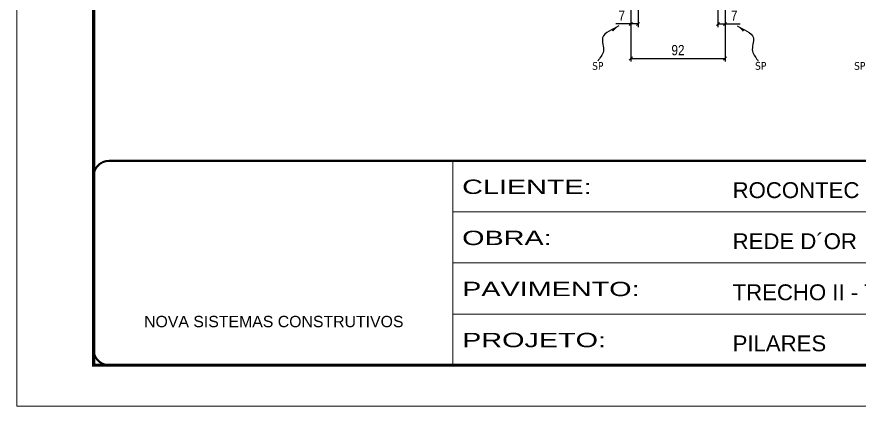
# Model space of a CAD drawing. Extents: x 1945 to 10875, y -3405 to 3369.
# Drawn here: x 1945 to 2767, y -3405 to -3025 of the extents above; entities that cross this region are included whole.
import ezdxf

# ---------------------------------------------------------------- set-up
doc = ezdxf.new("R2010")
doc.units = 0
doc.linetypes.add('CONTINUO', pattern=[0])
doc.linetypes.add('DASHED', pattern=[0.75, 0.5, -0.25])
doc.layers.add('COTA', color=241, linetype='Continuous')
doc.layers.add('texto', color=7, linetype='Continuous')
doc.layers.add('Folhas', color=255, linetype='Continuous', lineweight=9)
doc.layers.add('SARRAFO DE PRESSAO', color=251, linetype='DASHED', lineweight=9)
doc.styles.add('ARIAL', font='arial.ttf')
doc.styles.add('COTA TECNICA', font='techl___.ttf', dxfattribs={"height": 10})
doc.styles.add('COTA TECNICA-50', font='techl___.ttf', dxfattribs={"height": 10})
doc.styles.get("Standard").update_dxf_attribs({"font": 'arial.ttf'})
doc.styles.add('Tecnologia', font='')
doc.styles.get('Tecnologia').set_extended_font_data('Forgotten Futurist')
doc.dimstyles.new('COTA PAINEL-50', dxfattribs={"dimtxt": 10, "dimasz": 3, "dimexe": 3, "dimexo": 3, "dimgap": 3, "dimtad": 1, "dimdec": 1, "dimzin": 12, "dimdsep": 46, "dimtxsty": 'COTA TECNICA-50', "dimblk1": 'OBLIQUE', "dimblk2": 'OBLIQUE', "dimsah": 1, "dimcen": 0.9, "dimclrd": 4, "dimclre": 4, "dimclrt": 240, "dimadec": 1, "dimazin": 3, "dimtfac": 1, "dimtdec": 1, "dimtmove": 0, "dimatfit": 3, "dimfxl": 1, "dimtolj": 1, "dimtzin": 12, "dimarcsym": 0})
doc.dimstyles.new('PAINEL', dxfattribs={"dimtxt": 10, "dimasz": 3, "dimexe": 3, "dimexo": 3, "dimgap": 3, "dimtad": 1, "dimdec": 1, "dimzin": 12, "dimdsep": 46, "dimtxsty": 'COTA TECNICA', "dimblk1": 'OBLIQUE', "dimblk2": 'OBLIQUE', "dimsah": 1, "dimcen": 0.9, "dimclrd": 4, "dimclre": 4, "dimclrt": 240, "dimadec": 1, "dimazin": 3, "dimtfac": 1, "dimtdec": 1, "dimtmove": 0, "dimatfit": 3, "dimfxl": 1, "dimtolj": 1, "dimtzin": 12, "dimarcsym": 0})
doc.dimstyles.get("Standard").update_dxf_attribs({"dimtxt": 0.18, "dimasz": 0.18, "dimexe": 0.18, "dimexo": 0.0625, "dimgap": 0.09, "dimtad": 0, "dimtih": 1, "dimtoh": 1, "dimdec": 4, "dimzin": 0, "dimdsep": 46, "dimtxsty": 'Standard', "dimcen": 0.09, "dimadec": 0, "dimazin": 0, "dimtfac": 1, "dimtdec": 4, "dimtofl": 0, "dimtmove": 0, "dimatfit": 3, "dimfxl": 1, "dimtolj": 1, "dimtzin": 0, "dimarcsym": 0})

# ---------------------------------------------------------------- blocks, each defined once
blk = doc.blocks.new('9999999999')
at = {"color": 30, "linetype": 'CONTINUO'}
for p, q in [((98564.56, 34230.21), (98564.56, 34429.45)), ((98564.56, 34379.64), (99583.98, 34379.64)), ((98564.56, 34329.83), (99487.98, 34329.83)), ((98564.56, 34280.02), (99487.98, 34280.02))]:
    blk.add_line(p, q, dxfattribs=at)
at = {"color": 30, "linetype": 'CONTINUO', "const_width": 2}
blk.add_lwpolyline([(99583.98, 34230.21), (99583.98, 34414.45, 0.414214), (99568.98, 34429.45), (98228.98, 34429.45, 0.414214), (98213.98, 34414.45), (98213.98, 34245.21, 0.414214), (98228.98, 34230.21), (99583.98, 34230.21)], format="xyb", dxfattribs=at)
at = {"layer": 'Folhas'}
blk.add_lwpolyline([(98138.98, 34190.21), (99623.98, 34190.21), (99623.98, 35240.21), (98138.98, 35240.21)], close=True, dxfattribs=at)
at = {"layer": 'Folhas', "color": 30, "const_width": 3}
blk.add_lwpolyline([(98213.98, 34230.21), (99583.98, 34230.21), (99583.98, 35200.21), (98213.98, 35200.21)], close=True, dxfattribs=at)
at = {"color": 7, "linetype": 'Continuous', "ltscale": 5, "style": 'ARIAL'}
for s, height, p in [('ROCONTEC', 15.483, (98837.68, 34393.13)), ('REDE D´OR', 15.483, (98837.68, 34343.32)), ('TRECHO II - TÉRREO', 15.4829, (98837.68, 34293.51)), ('NOVA SISTEMAS CONSTRUTIVOS', 11.0592, (98263.19, 34267.21)), ('PILARES', 15.483, (98837.68, 34243.7))]:
    blk.add_text(s, height=height, dxfattribs=at).set_placement(p)
at = {"layer": 'Folhas', "color": 7, "style": 'Tecnologia', "width": 1.5}
for s, p in [('CLIENTE:', (98573.65, 34397.17)), ('OBRA:', (98573.65, 34347.31)), ('PAVIMENTO:', (98573.65, 34297.5)), ('PROJETO:', (98573.65, 34247.69))]:
    blk.add_text(s, height=14, dxfattribs=at).set_placement(p)
blk = doc.blocks.new('_Oblique')
at = {"color": 0, "linetype": 'ByBlock', "lineweight": -2}
blk.add_line((-0.5, -0.5), (0.5, 0.5), dxfattribs=at)
blk = doc.blocks.new('*D452')
at = {"layer": 'COTA', "color": 4, "lineweight": -2, "transparency": 16777216}
for p, q in [((2544.57, -3014.22), (2544.57, -3068.39)), ((2636.57, -3014.22), (2636.57, -3068.39)), ((2544.57, -3065.39), (2636.57, -3065.39))]:
    blk.add_line(p, q, dxfattribs=at)
at = {"layer": 'Defpoints', "color": 0, "transparency": 16777216}
for p in [(2544.57, -3011.22), (2636.57, -3011.22), (2636.57, -3065.39)]:
    blk.add_point(p, dxfattribs=at)
at = {"layer": 'COTA', "color": 4, "lineweight": -2, "transparency": 16777216, "xscale": 3, "yscale": 3, "zscale": 3, "rotation": 180}
blk.add_blockref('_Oblique', (2544.57, -3065.39), dxfattribs=at)
at = {"layer": 'COTA', "color": 4, "lineweight": -2, "transparency": 16777216, "xscale": 3, "yscale": 3, "zscale": 3}
blk.add_blockref('_Oblique', (2636.57, -3065.39), dxfattribs=at)
at = {"layer": 'COTA', "color": 240, "transparency": 16777216, "insert": (2590.57, -3057.31), "char_height": 10, "attachment_point": 5, "style": 'COTA TECNICA'}
blk.add_mtext('\\A1;92', dxfattribs=at)
blk = doc.blocks.new('*D456')
at = {"layer": 'COTA', "color": 4, "lineweight": -2, "transparency": 16777216}
for p, q in [((2544.57, -3016.22), (2544.57, -3034.73)), ((2551.57, -3014.22), (2551.57, -3034.73)), ((2544.57, -3031.73), (2529.84, -3031.73)), ((2551.57, -3031.73), (2544.57, -3031.73))]:
    blk.add_line(p, q, dxfattribs=at)
at = {"layer": 'Defpoints', "color": 0, "transparency": 16777216}
for p in [(2544.57, -3013.22), (2551.57, -3011.22), (2544.57, -3031.73)]:
    blk.add_point(p, dxfattribs=at)
at = {"layer": 'COTA', "color": 4, "lineweight": -2, "transparency": 16777216, "xscale": 3, "yscale": 3, "zscale": 3, "rotation": 180}
blk.add_blockref('_Oblique', (2544.57, -3031.73), dxfattribs=at)
at = {"layer": 'COTA', "color": 4, "lineweight": -2, "transparency": 16777216, "xscale": 3, "yscale": 3, "zscale": 3}
blk.add_blockref('_Oblique', (2551.57, -3031.73), dxfattribs=at)
at = {"layer": 'COTA', "color": 240, "transparency": 16777216, "insert": (2535.7, -3023.65), "char_height": 10, "attachment_point": 5, "style": 'COTA TECNICA-50'}
blk.add_mtext('\\A1;7', dxfattribs=at)
blk = doc.blocks.new('*D457')
at = {"layer": 'COTA', "color": 4, "lineweight": -2, "transparency": 16777216}
for p, q in [((2629.57, -3014.22), (2629.57, -3034.73)), ((2636.57, -3016.22), (2636.57, -3034.73)), ((2629.57, -3031.73), (2636.57, -3031.73)), ((2636.57, -3031.73), (2651.3, -3031.73))]:
    blk.add_line(p, q, dxfattribs=at)
at = {"layer": 'Defpoints', "color": 0, "transparency": 16777216}
for p in [(2629.57, -3011.22), (2636.57, -3013.22), (2636.57, -3031.73)]:
    blk.add_point(p, dxfattribs=at)
at = {"layer": 'COTA', "color": 4, "lineweight": -2, "transparency": 16777216, "xscale": 3, "yscale": 3, "zscale": 3, "rotation": 180}
blk.add_blockref('_Oblique', (2629.57, -3031.73), dxfattribs=at)
at = {"layer": 'COTA', "color": 4, "lineweight": -2, "transparency": 16777216, "xscale": 3, "yscale": 3, "zscale": 3}
blk.add_blockref('_Oblique', (2636.57, -3031.73), dxfattribs=at)
at = {"layer": 'COTA', "color": 240, "transparency": 16777216, "insert": (2645.43, -3023.65), "char_height": 10, "attachment_point": 5, "style": 'COTA TECNICA-50'}
blk.add_mtext('\\A1;7', dxfattribs=at)

msp = doc.modelspace()

# ---------------------------------------------------------------- block references
at = {"layer": 'SARRAFO DE PRESSAO', "color": 6, "linetype": 'ByBlock'}
msp.add_blockref('9999999999', (-96193.77, -37594.71), dxfattribs=at)

# ---------------------------------------------------------------- texts
at = {"layer": 'texto', "color": 0, "char_height": 7.5, "attachment_point": 5}
for insert in [(2512.32, -3072.71), (2671.34, -3072.71), (2768, -3072.71)]:
    msp.add_mtext('{\\fTahoma|b0|i0|c0|p34;\\C4;SP}', dxfattribs=dict(at, insert=insert))

# ---------------------------------------------------------------- dimensions: what is measured, and where the dimension line sits
at = {"layer": 'COTA'}
dim = msp.add_linear_dim(base=(2544.57, -3031.73), p1=(2551.57, -3011.22), p2=(2544.57, -3013.22), angle=180, dimstyle='COTA PAINEL-50', dxfattribs=at)
dim.commit()
dim.dimension.update_dxf_attribs({"geometry": '*D456', "text_midpoint": (2535.7, -3023.65)})
dim = msp.add_linear_dim(base=(2636.57, -3065.39), p1=(2544.57, -3011.22), p2=(2636.57, -3011.22), dimstyle='PAINEL', override={"dimarcsym": 2}, dxfattribs=at)
dim.commit()
dim.dimension.update_dxf_attribs({"geometry": '*D452', "text_midpoint": (2590.57, -3057.31)})
dim = msp.add_linear_dim(base=(2636.57, -3031.73), p1=(2629.57, -3011.22), p2=(2636.57, -3013.22), dimstyle='COTA PAINEL-50', dxfattribs=at)
dim.commit()
dim.dimension.update_dxf_attribs({"geometry": '*D457', "text_midpoint": (2645.43, -3023.65)})

# ---------------------------------------------------------------- leaders
at = {"layer": 'COTA', "path_type": 1}
for points in [[(2532.74, -3033.4), (2516.95, -3045.23), (2517.88, -3058.24), (2512.33, -3068.02)], [(2648.4, -3033.4), (2664.18, -3045.23), (2663.26, -3058.24), (2668.81, -3068.02)]]:
    msp.add_leader(points, dimstyle='Standard', override={"dimasz": 8}, dxfattribs=at)

doc.saveas('drawing.dxf')
